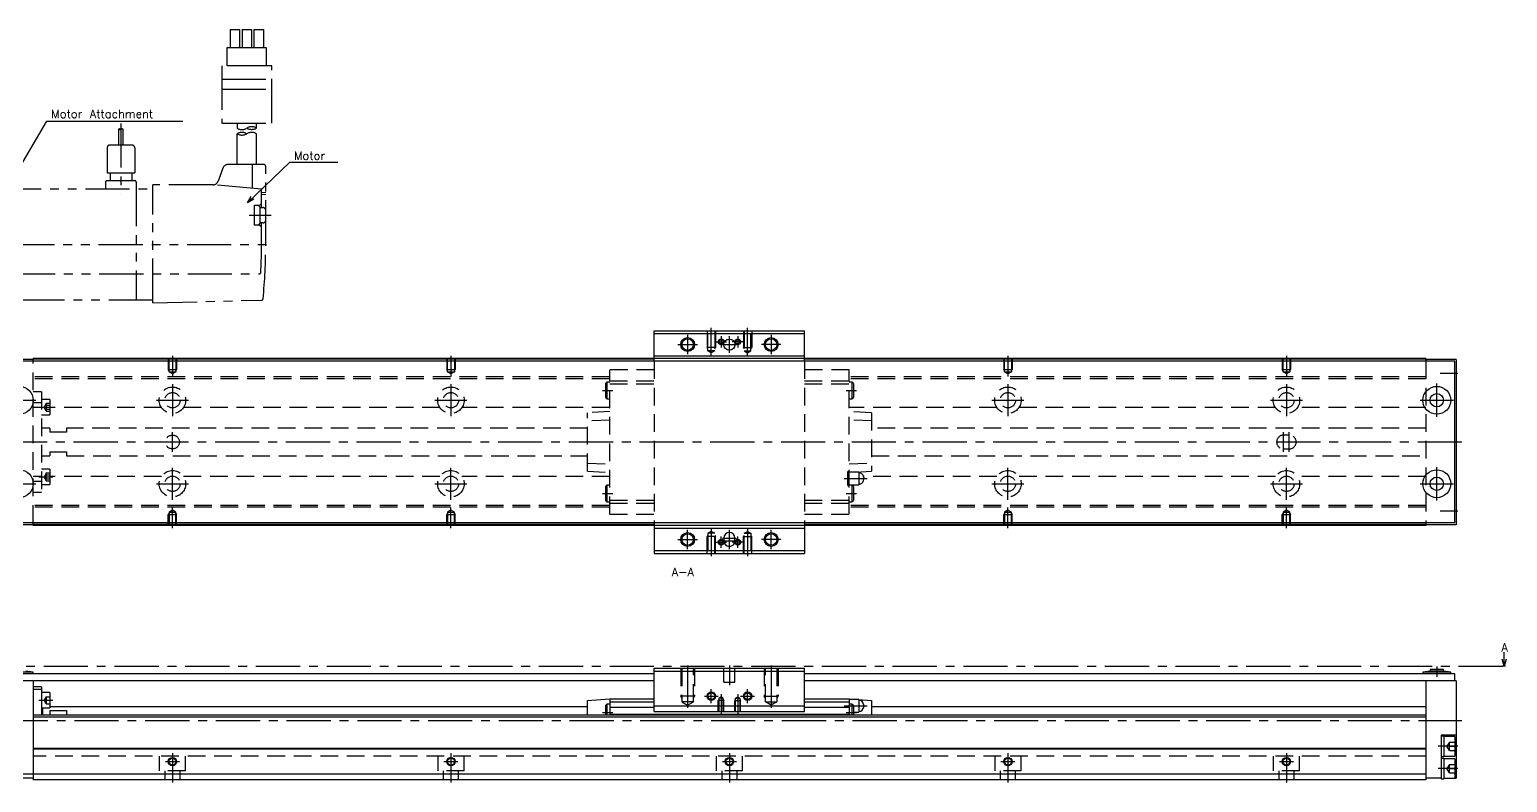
# Model space of a CAD drawing. Extents: x -2 to 824, y -8 to 279.
# Drawn here: x 293 to 824, y 9 to 279 of the extents above; entities that cross this region are included whole.
import ezdxf

# ---------------------------------------------------------------- set-up
doc = ezdxf.new("R2010")
doc.units = 0
doc.header["$LTSCALE"] = 0.5
for name, pattern in [('CENTER', [50.8, 31.75, -6.35, 6.35, -6.35]), ('DASHED', [19.05, 12.7, -6.35]), ('PHANTOM', [63.5, 31.75, -6.35, 6.35, -6.35, 6.35, -6.35])]:
    doc.linetypes.add(name, pattern=pattern)
for name, color, linetype in [('MSM_CENTER', 1, 'CENTER'), ('MSM_CONTINUOUS', 7, 'CONTINUOUS'), ('MSM_DASHED', 4, 'DASHED'), ('MSM_IMAGINARY', 6, 'PHANTOM'), ('MSM_NARROW', 5, 'CONTINUOUS'), ('MSM_PART_NUMBER', 7, 'CONTINUOUS')]:
    doc.layers.add(name, color=color, linetype=linetype)
doc.styles.get("Standard").update_dxf_attribs({"font": 'txt.shx', "height": 3, "bigfont": 'bigfont.shx'})

msp = doc.modelspace()

# ---------------------------------------------------------------- linework, layer by layer
at = {"layer": 'MSM_CENTER'}
for p, q in [((538.26, 162.39), (538.26, 172.3)), ((551.26, 162.39), (551.26, 172.3)), ((526.26, 166.3), (533.26, 166.3)), ((529.76, 169.8), (529.76, 162.8)), ((539.76, 167.3), (543.76, 167.3)), ((541.76, 169.3), (541.76, 165.3)), ((542.26, 166.3), (547.26, 166.3)), ((544.76, 163.3), (544.76, 169.3)), ((549.76, 167.3), (545.76, 167.3)), ((547.76, 169.3), (547.76, 165.3)), ((563.26, 166.3), (556.26, 166.3)), ((559.76, 169.8), (559.76, 162.8)), ((344.76, 162.3), (344.76, 154.79)), ((444.76, 162.3), (444.76, 154.79)), ((644.76, 162.3), (644.76, 154.79)), ((744.76, 162.3), (744.76, 154.79)), ((800.01, 156), (806.26, 156)), ((344.76, 152.05), (344.76, 140.55)), ((444.76, 152.05), (444.76, 140.55)), ((499.19, 149.8), (502.84, 149.8)), ((586.69, 149.8), (590.34, 149.8)), ((644.76, 152.05), (644.76, 140.55)), ((744.76, 152.05), (744.76, 140.55)), ((798.76, 140.3), (798.76, 152.3)), ((283.76, 146.3), (295.76, 146.3)), ((296.76, 143.85), (301.76, 143.85)), ((339.01, 146.3), (350.51, 146.3)), ((439.01, 146.3), (450.51, 146.3)), ((639.01, 146.3), (650.51, 146.3)), ((739.01, 146.3), (750.51, 146.3)), ((792.76, 146.3), (804.76, 146.3)), ((344.76, 127.8), (344.76, 134.8)), ((743.76, 127.8), (743.76, 134.8)), ((745.76, 127.8), (745.76, 134.8)), ((807.76, 131.3), (256.26, 131.3)), ((798.76, 110.3), (798.76, 122.3)), ((296.76, 118.74), (301.76, 118.74)), ((344.76, 110.55), (344.76, 122.05)), ((444.76, 110.55), (444.76, 122.05)), ((585.98, 118.2), (594.25, 118.2)), ((644.76, 110.55), (644.76, 122.05)), ((744.76, 110.55), (744.76, 122.05)), ((283.76, 116.3), (295.76, 116.3)), ((339.01, 116.3), (350.51, 116.3)), ((439.01, 116.3), (450.51, 116.3)), ((499.19, 112.8), (502.84, 112.8)), ((586.69, 112.8), (590.34, 112.8)), ((639.01, 116.3), (650.51, 116.3)), ((739.01, 116.3), (750.51, 116.3)), ((792.76, 116.3), (804.76, 116.3)), ((344.76, 100.3), (344.76, 107.81)), ((444.76, 100.3), (444.76, 107.81)), ((644.76, 100.3), (644.76, 107.81)), ((744.76, 100.3), (744.76, 107.81)), ((800.01, 106.6), (806.26, 106.6)), ((526.26, 96.3), (533.26, 96.3)), ((529.76, 92.8), (529.76, 99.8)), ((538.26, 100.21), (538.26, 90.3)), ((541.76, 93.3), (541.76, 97.3)), ((542.26, 96.8), (547.26, 96.8)), ((542.26, 95.8), (547.26, 95.8)), ((544.76, 92.8), (544.76, 99.8)), ((547.76, 93.3), (547.76, 97.3)), ((551.26, 100.21), (551.26, 90.3)), ((563.26, 96.3), (556.26, 96.3)), ((559.76, 92.8), (559.76, 99.8)), ((539.76, 95.3), (543.76, 95.3)), ((549.76, 95.3), (545.76, 95.3)), ((247.76, 50.8), (822.94, 50.8)), ((529.76, 51), (529.76, 35.81)), ((544.76, 51), (544.76, 44)), ((559.76, 51), (559.76, 35.81)), ((798.76, 50.6), (798.76, 47)), ((538.26, 37.5), (538.26, 42.5)), ((551.26, 37.5), (551.26, 42.5)), ((296.76, 38.55), (301.76, 38.55)), ((535.76, 40), (540.76, 40)), ((541.76, 40.76), (541.76, 33.5)), ((547.76, 40.76), (547.76, 33.5)), ((548.76, 40), (553.76, 40)), ((499.19, 34.1), (502.84, 34.1)), ((585.98, 36.5), (594.25, 36.5)), ((586.69, 34.1), (590.34, 34.1)), ((258.76, 31.3), (807.76, 31.3)), ((806.26, 22), (799.26, 22)), ((342.26, 16.5), (347.26, 16.5)), ((344.76, 19.5), (344.76, 9)), ((442.26, 16.5), (447.26, 16.5)), ((444.76, 19.5), (444.76, 9)), ((542.26, 16.5), (547.26, 16.5)), ((544.76, 19.5), (544.76, 9)), ((642.26, 16.5), (647.26, 16.5)), ((644.76, 19.5), (644.76, 9)), ((742.26, 16.5), (747.26, 16.5)), ((744.76, 19.5), (744.76, 9)), ((806.26, 14), (799.26, 14))]:
    msp.add_line(p, q, dxfattribs=at)
at = {"layer": 'MSM_CONTINUOUS'}
for p, q in [((517.76, 160.3), (517.76, 171.3)), ((517.76, 171.3), (571.76, 171.3)), ((517.76, 170.3), (571.76, 170.3)), ((571.76, 160.3), (571.76, 171.3)), ((294.76, 161), (279.76, 161)), ((805.26, 160.3), (283.26, 160.3)), ((294.76, 160.3), (294.76, 161.3)), ((794.76, 161.3), (294.76, 161.3)), ((517.76, 161.1), (294.76, 161.1)), ((517.76, 160.4), (294.76, 160.4)), ((517.76, 162.3), (571.76, 162.3)), ((794.76, 161.1), (571.76, 161.1)), ((794.76, 160.4), (571.76, 160.4)), ((794.76, 161.3), (794.76, 160.3)), ((805.76, 161), (794.76, 161)), ((805.26, 102.3), (805.26, 160.3)), ((805.76, 161), (805.76, 101.6)), ((294.76, 101.6), (279.76, 101.6)), ((805.26, 102.3), (283.26, 102.3)), ((294.76, 101.3), (294.76, 102.3)), ((517.76, 102.2), (294.76, 102.2)), ((517.76, 101.5), (294.76, 101.5)), ((794.76, 101.3), (294.76, 101.3)), ((517.76, 102.3), (517.76, 91.3)), ((571.76, 102.3), (571.76, 91.3)), ((794.76, 102.2), (571.76, 102.2)), ((794.76, 101.5), (571.76, 101.5)), ((794.76, 102.3), (794.76, 101.3)), ((805.76, 101.6), (794.76, 101.6)), ((517.76, 100.3), (571.76, 100.3)), ((542.76, 96.8), (542.76, 95.8)), ((546.76, 95.8), (546.76, 96.8)), ((517.76, 92.3), (571.76, 92.3)), ((517.76, 91.3), (571.76, 91.3)), ((822.94, 50.8), (822.27, 53.3)), ((822.94, 50.8), (822.94, 55.8)), ((823.61, 53.3), (822.94, 50.8)), ((517.76, 48), (283.26, 48)), ((294.76, 48.6), (284.76, 48.6)), ((294.76, 48.6), (292.16, 49)), ((294.76, 48), (294.76, 48.6)), ((517.76, 50), (571.76, 50)), ((517.76, 34.5), (517.76, 50)), ((517.76, 49), (571.76, 49)), ((571.76, 34.5), (571.76, 50)), ((805.26, 48), (571.76, 48)), ((796.36, 49), (793.76, 48.6)), ((793.76, 48.6), (793.76, 48)), ((803.76, 48.6), (793.76, 48.6)), ((796.36, 49.6), (796.36, 49)), ((801.16, 49.6), (796.36, 49.6)), ((801.16, 49), (796.36, 49)), ((801.16, 49), (801.16, 49.6)), ((803.76, 48.6), (801.16, 49)), ((803.76, 48), (803.76, 48.6)), ((805.26, 45.5), (805.26, 48)), ((823.44, 50.8), (822.44, 50.8)), ((517.76, 45.5), (282.76, 45.5)), ((294.76, 45.5), (294.76, 10)), ((297.76, 43.3), (294.76, 43.3)), ((297.76, 43.3), (297.76, 33.2)), ((805.76, 45.5), (571.76, 45.5)), ((794.76, 45.5), (794.76, 10)), ((805.76, 45.5), (805.76, 10.5)), ((297.76, 42.45), (294.76, 42.45)), ((300.76, 41.3), (297.76, 41.3)), ((300.76, 41.3), (300.76, 35.8)), ((493.76, 38.5), (501.76, 39)), ((493.76, 33.2), (493.76, 38.5)), ((501.76, 39), (517.76, 39)), ((501.76, 39), (501.76, 33.2)), ((501.76, 38), (517.76, 38)), ((571.76, 39), (587.76, 39)), ((571.76, 38), (587.76, 38)), ((587.76, 39), (595.76, 38.5)), ((587.76, 39), (587.76, 33.2)), ((591.21, 38.75), (587.76, 38.75)), ((591.21, 38.75), (591.21, 34.25)), ((595.76, 38.5), (595.76, 33.2)), ((794.76, 33.2), (294.76, 33.2)), ((794.76, 32.5), (294.76, 32.5)), ((297.76, 35.8), (300.76, 35.8)), ((298.26, 33.2), (298.26, 35.8)), ((300.76, 36.3), (493.76, 36.3)), ((300.76, 34.87), (306.76, 34.87)), ((300.76, 34.87), (300.76, 33.2)), ((306.76, 34.87), (306.76, 33.2)), ((500.76, 37.1), (500.26, 36.6)), ((500.26, 36.6), (500.26, 33.2)), ((501.76, 37.1), (500.76, 37.1)), ((500.76, 37.1), (500.76, 33.2)), ((501.76, 36), (517.76, 36)), ((501.76, 33.5), (587.76, 33.5)), ((517.76, 36.5), (571.76, 36.5)), ((517.76, 34.5), (571.76, 34.5)), ((571.76, 36), (587.76, 36)), ((588.76, 37.1), (587.76, 37.1)), ((589.26, 36.6), (588.76, 37.1)), ((588.76, 37.1), (588.76, 33.2)), ((589.26, 36.6), (589.26, 33.2)), ((589.26, 34.25), (591.21, 34.25)), ((592.96, 36.8), (592.96, 36.2)), ((595.76, 36.3), (794.76, 36.3)), ((805.76, 26), (800.26, 26)), ((800.26, 26), (800.26, 10.35)), ((801.26, 25.65), (800.26, 25.65)), ((801.26, 25.65), (801.26, 18.35)), ((805.26, 25.5), (801.26, 25.5)), ((805.26, 25.5), (805.26, 18.5)), ((794.76, 21.2), (294.76, 21.2)), ((794.76, 21), (294.76, 21)), ((800.26, 18.35), (801.26, 18.35)), ((801.26, 17.65), (800.26, 17.65)), ((801.26, 18.5), (805.26, 18.5)), ((801.26, 17.65), (801.26, 10.35)), ((805.26, 17.5), (801.26, 17.5)), ((805.26, 17.5), (805.26, 10.5)), ((794.76, 12), (285.26, 12)), ((294.76, 10.5), (285.26, 10.5)), ((794.76, 10), (294.76, 10)), ((800.26, 10.5), (794.76, 10.5)), ((800.26, 10.35), (801.26, 10.35)), ((801.26, 10.5), (805.76, 10.5))]:
    msp.add_line(p, q, dxfattribs=at)
for centre, radius in [((529.76, 166.3), 2.07), ((544.76, 166.3), 2), ((559.76, 166.3), 2.07), ((289.76, 146.3), 5), ((798.76, 146.3), 5), ((798.76, 146.3), 2.4), ((289.76, 116.3), 5), ((798.76, 116.3), 5), ((798.76, 116.3), 2.4), ((529.76, 96.3), 2.07), ((559.76, 96.3), 2.07), ((538.26, 40), 1.23), ((551.26, 40), 1.23), ((344.76, 16.5), 1.23), ((444.76, 16.5), 1.23), ((544.76, 16.5), 1.23), ((644.76, 16.5), 1.23), ((744.76, 16.5), 1.23)]:
    msp.add_circle(centre, radius, dxfattribs=at)
for centre, radius, start, end in [((544.76, 96.8), 2, 0, 180), ((544.76, 95.8), 2, 180, 0), ((591.21, 36.8), 1.75, 0, 90), ((591.21, 36.2), 1.75, 270, 0)]:
    msp.add_arc(centre, radius, start, end, dxfattribs=at)
at = {"layer": 'MSM_DASHED'}
for p, q in [((536.76, 171.3), (536.76, 165.3)), ((537.03, 164.1), (537.03, 171.3)), ((539.49, 171.3), (539.49, 164.1)), ((539.76, 171.3), (539.76, 165.3)), ((549.76, 171.3), (549.76, 165.3)), ((550.03, 171.3), (550.03, 164.1)), ((552.49, 164.1), (552.49, 171.3)), ((552.76, 171.3), (552.76, 165.3)), ((539.76, 165.3), (536.76, 165.3)), ((537.03, 164.83), (536.76, 165.3)), ((539.49, 164.83), (539.76, 165.3)), ((549.76, 165.3), (552.76, 165.3)), ((550.03, 164.83), (549.76, 165.3)), ((552.49, 164.83), (552.76, 165.3)), ((294.76, 102.3), (294.76, 160.3)), ((343.26, 161.3), (343.26, 157.3)), ((343.53, 156.5), (343.53, 161.3)), ((345.99, 161.3), (345.99, 156.5)), ((346.26, 161.3), (346.26, 157.3)), ((443.26, 161.3), (443.26, 157.3)), ((443.53, 156.5), (443.53, 161.3)), ((445.99, 161.3), (445.99, 156.5)), ((446.26, 161.3), (446.26, 157.3)), ((517.76, 160.3), (517.76, 102.3)), ((539.49, 164.1), (537.03, 164.1)), ((538.26, 163.39), (537.03, 164.1)), ((539.49, 164.1), (538.26, 163.39)), ((550.03, 164.1), (552.49, 164.1)), ((550.03, 164.1), (551.26, 163.39)), ((551.26, 163.39), (552.49, 164.1)), ((571.76, 160.3), (571.76, 102.3)), ((643.26, 161.3), (643.26, 157.3)), ((643.53, 156.5), (643.53, 161.3)), ((645.99, 161.3), (645.99, 156.5)), ((646.26, 161.3), (646.26, 157.3)), ((743.26, 161.3), (743.26, 157.3)), ((743.53, 156.5), (743.53, 161.3)), ((745.99, 161.3), (745.99, 156.5)), ((746.26, 161.3), (746.26, 157.3)), ((794.76, 160.3), (794.76, 102.3)), ((501.76, 154.75), (294.76, 154.75)), ((501.76, 154.05), (294.76, 154.05)), ((343.53, 156.83), (343.26, 157.3)), ((343.26, 157.3), (346.26, 157.3)), ((343.53, 156.5), (345.99, 156.5)), ((344.76, 155.79), (343.53, 156.5)), ((345.99, 156.5), (344.76, 155.79)), ((345.99, 156.83), (346.26, 157.3)), ((443.53, 156.83), (443.26, 157.3)), ((443.26, 157.3), (446.26, 157.3)), ((443.53, 156.5), (445.99, 156.5)), ((444.76, 155.79), (443.53, 156.5)), ((445.99, 156.5), (444.76, 155.79)), ((445.99, 156.83), (446.26, 157.3)), ((517.76, 157.2), (501.76, 157.2)), ((501.76, 105.4), (501.76, 157.2)), ((587.76, 157.2), (571.76, 157.2)), ((587.76, 105.4), (587.76, 157.2)), ((794.76, 154.75), (587.76, 154.75)), ((794.76, 154.05), (587.76, 154.05)), ((643.53, 156.83), (643.26, 157.3)), ((643.26, 157.3), (646.26, 157.3)), ((643.53, 156.5), (645.99, 156.5)), ((644.76, 155.79), (643.53, 156.5)), ((645.99, 156.5), (644.76, 155.79)), ((645.99, 156.83), (646.26, 157.3)), ((743.53, 156.83), (743.26, 157.3)), ((743.26, 157.3), (746.26, 157.3)), ((743.53, 156.5), (745.99, 156.5)), ((744.76, 155.79), (743.53, 156.5)), ((745.99, 156.5), (744.76, 155.79)), ((745.99, 156.83), (746.26, 157.3)), ((297.76, 149.3), (294.76, 149.3)), ((297.76, 149.3), (297.76, 113.3)), ((500.76, 152.8), (500.26, 152.3)), ((500.26, 152.3), (500.26, 147.3)), ((500.76, 152.8), (500.76, 146.8)), ((501.76, 152.8), (500.76, 152.8)), ((501.76, 153.25), (517.76, 153.25)), ((501.76, 152.25), (517.76, 152.25)), ((571.76, 153.25), (587.76, 153.25)), ((571.76, 152.25), (587.76, 152.25)), ((588.76, 152.8), (587.76, 152.8)), ((589.26, 152.3), (588.76, 152.8)), ((588.76, 152.8), (588.76, 146.8)), ((589.26, 152.3), (589.26, 147.3)), ((297.76, 145.43), (294.76, 145.43)), ((297.76, 143.68), (294.76, 143.68)), ((300.76, 146.6), (297.76, 146.6)), ((299.46, 145.1), (298.74, 143.85)), ((299.46, 142.6), (298.74, 143.85)), ((299.46, 145.3), (300.76, 145.3)), ((299.46, 145.3), (299.46, 142.41)), ((299.46, 144.58), (300.76, 144.58)), ((300.76, 146.6), (300.76, 141.1)), ((340.81, 143.66), (300.76, 143.66)), ((440.81, 143.66), (348.71, 143.66)), ((501.76, 143.66), (448.71, 143.66)), ((500.26, 147.3), (500.76, 146.8)), ((500.76, 146.8), (501.76, 146.8)), ((587.76, 146.8), (588.76, 146.8)), ((640.81, 143.66), (587.76, 143.66)), ((588.76, 146.8), (589.26, 147.3)), ((740.81, 143.66), (648.71, 143.66)), ((794.76, 143.66), (748.71, 143.66)), ((297.76, 141.1), (300.76, 141.1)), ((299.46, 143.13), (300.76, 143.13)), ((299.46, 142.41), (300.76, 142.41)), ((501.76, 142.3), (493.76, 141.77)), ((493.76, 120.83), (493.76, 141.77)), ((501.76, 139.16), (493.76, 138.9)), ((595.76, 141.77), (587.76, 142.3)), ((595.76, 138.9), (587.76, 139.16)), ((595.76, 141.77), (595.76, 120.83)), ((300.76, 136.3), (297.76, 136.3)), ((300.76, 136.3), (300.76, 134.8)), ((306.76, 134.8), (300.76, 134.8)), ((306.76, 136.3), (306.76, 134.8)), ((493.76, 136.3), (306.76, 136.3)), ((794.76, 136.3), (595.76, 136.3)), ((745.76, 133.8), (743.76, 133.8)), ((300.76, 127.8), (306.76, 127.8)), ((300.76, 127.8), (300.76, 126.3)), ((306.76, 127.8), (306.76, 126.3)), ((743.76, 128.8), (745.76, 128.8)), ((297.76, 126.3), (300.76, 126.3)), ((306.76, 126.3), (493.76, 126.3)), ((493.76, 123.7), (501.76, 123.44)), ((587.76, 123.44), (595.76, 123.7)), ((595.76, 126.3), (794.76, 126.3)), ((297.76, 118.92), (294.76, 118.92)), ((297.76, 117.17), (294.76, 117.17)), ((300.76, 121.49), (297.76, 121.49)), ((299.46, 119.99), (298.74, 118.74)), ((299.46, 117.49), (298.74, 118.74)), ((299.46, 120.19), (300.76, 120.19)), ((299.46, 117.3), (299.46, 120.19)), ((299.46, 119.47), (300.76, 119.47)), ((299.46, 118.02), (300.76, 118.02)), ((299.46, 117.3), (300.76, 117.3)), ((300.76, 121.49), (300.76, 115.99)), ((340.81, 118.94), (300.76, 118.94)), ((440.81, 118.94), (348.71, 118.94)), ((501.76, 118.94), (448.71, 118.94)), ((493.76, 120.83), (501.76, 120.3)), ((587.26, 120.7), (587.76, 120.7)), ((587.26, 115.7), (587.26, 120.7)), ((587.76, 119.7), (587.26, 119.7)), ((591.21, 120.45), (587.76, 120.45)), ((590.02, 120.45), (595.76, 120.83)), ((591.21, 120.45), (591.21, 115.95)), ((640.81, 118.94), (592.9, 118.94)), ((592.96, 118.5), (592.96, 117.9)), ((740.81, 118.94), (648.71, 118.94)), ((794.76, 118.94), (748.71, 118.94)), ((294.76, 113.3), (297.76, 113.3)), ((297.76, 115.99), (300.76, 115.99)), ((500.76, 115.8), (500.26, 115.3)), ((500.26, 115.3), (500.26, 110.3)), ((500.76, 115.8), (500.76, 109.8)), ((501.76, 115.8), (500.76, 115.8)), ((587.26, 116.7), (587.76, 116.7)), ((587.26, 115.7), (587.76, 115.7)), ((587.76, 115.95), (591.21, 115.95)), ((588.76, 115.8), (587.76, 115.8)), ((589.26, 115.3), (588.76, 115.8)), ((588.76, 115.8), (588.76, 109.8)), ((589.26, 115.3), (589.26, 110.3)), ((501.76, 108.55), (294.76, 108.55)), ((501.76, 107.85), (294.76, 107.85)), ((344.76, 106.81), (343.53, 106.1)), ((345.99, 106.1), (344.76, 106.81)), ((444.76, 106.81), (443.53, 106.1)), ((445.99, 106.1), (444.76, 106.81)), ((500.26, 110.3), (500.76, 109.8)), ((500.76, 109.8), (501.76, 109.8)), ((501.76, 110.35), (517.76, 110.35)), ((501.76, 109.35), (517.76, 109.35)), ((571.76, 110.35), (587.76, 110.35)), ((571.76, 109.35), (587.76, 109.35)), ((587.76, 109.8), (588.76, 109.8)), ((794.76, 108.55), (587.76, 108.55)), ((794.76, 107.85), (587.76, 107.85)), ((588.76, 109.8), (589.26, 110.3)), ((644.76, 106.81), (643.53, 106.1)), ((645.99, 106.1), (644.76, 106.81)), ((744.76, 106.81), (743.53, 106.1)), ((745.99, 106.1), (744.76, 106.81)), ((343.53, 105.77), (343.26, 105.3)), ((343.26, 101.3), (343.26, 105.3)), ((343.26, 105.3), (346.26, 105.3)), ((343.53, 106.1), (343.53, 101.3)), ((343.53, 106.1), (345.99, 106.1)), ((345.99, 101.3), (345.99, 106.1)), ((345.99, 105.77), (346.26, 105.3)), ((346.26, 101.3), (346.26, 105.3)), ((443.53, 105.77), (443.26, 105.3)), ((443.26, 101.3), (443.26, 105.3)), ((443.26, 105.3), (446.26, 105.3)), ((443.53, 106.1), (443.53, 101.3)), ((443.53, 106.1), (445.99, 106.1)), ((445.99, 101.3), (445.99, 106.1)), ((445.99, 105.77), (446.26, 105.3)), ((446.26, 101.3), (446.26, 105.3)), ((501.76, 105.4), (517.76, 105.4)), ((571.76, 105.4), (587.76, 105.4)), ((643.53, 105.77), (643.26, 105.3)), ((643.26, 101.3), (643.26, 105.3)), ((643.26, 105.3), (646.26, 105.3)), ((643.53, 106.1), (643.53, 101.3)), ((643.53, 106.1), (645.99, 106.1)), ((645.99, 101.3), (645.99, 106.1)), ((645.99, 105.77), (646.26, 105.3)), ((646.26, 101.3), (646.26, 105.3)), ((743.53, 105.77), (743.26, 105.3)), ((743.26, 101.3), (743.26, 105.3)), ((743.26, 105.3), (746.26, 105.3)), ((743.53, 106.1), (743.53, 101.3)), ((743.53, 106.1), (745.99, 106.1)), ((745.99, 101.3), (745.99, 106.1)), ((745.99, 105.77), (746.26, 105.3)), ((746.26, 101.3), (746.26, 105.3)), ((537.03, 97.77), (536.76, 97.3)), ((539.76, 97.3), (536.76, 97.3)), ((536.76, 91.3), (536.76, 97.3)), ((538.26, 99.21), (537.03, 98.5)), ((537.03, 98.5), (537.03, 91.3)), ((539.49, 98.5), (537.03, 98.5)), ((539.49, 98.5), (538.26, 99.21)), ((539.49, 91.3), (539.49, 98.5)), ((539.49, 97.77), (539.76, 97.3)), ((539.76, 91.3), (539.76, 97.3)), ((550.03, 97.77), (549.76, 97.3)), ((549.76, 91.3), (549.76, 97.3)), ((549.76, 97.3), (552.76, 97.3)), ((550.03, 98.5), (551.26, 99.21)), ((550.03, 91.3), (550.03, 98.5)), ((550.03, 98.5), (552.49, 98.5)), ((551.26, 99.21), (552.49, 98.5)), ((552.49, 98.5), (552.49, 91.3)), ((552.49, 97.77), (552.76, 97.3)), ((552.76, 91.3), (552.76, 97.3)), ((527.26, 50), (527.26, 40)), ((527.69, 50), (527.69, 38)), ((531.83, 38), (531.83, 50)), ((532.26, 50), (532.26, 40)), ((542.76, 45), (542.76, 50)), ((546.76, 45), (546.76, 50)), ((557.26, 50), (557.26, 40)), ((557.69, 38), (557.69, 50)), ((561.83, 50), (561.83, 38)), ((562.26, 50), (562.26, 40)), ((542.76, 45), (546.76, 45)), ((299.46, 39.8), (298.74, 38.55)), ((299.46, 37.3), (298.74, 38.55)), ((299.46, 39.8), (300.76, 39.8)), ((299.46, 39.8), (299.46, 37.3)), ((299.46, 38.55), (300.76, 38.55)), ((299.46, 37.3), (300.76, 37.3)), ((532.26, 40), (527.26, 40)), ((527.69, 39.25), (527.26, 40)), ((531.83, 38), (527.69, 38)), ((527.69, 38), (529.76, 36.81)), ((529.76, 36.81), (531.83, 38)), ((531.83, 39.25), (532.26, 40)), ((540.98, 38.87), (540.76, 38.5)), ((542.76, 38.5), (540.76, 38.5)), ((540.76, 34.5), (540.76, 38.5)), ((541.76, 39.76), (540.98, 39.31)), ((542.54, 39.31), (540.98, 39.31)), ((540.98, 39.31), (540.98, 34.5)), ((542.54, 39.31), (541.76, 39.76)), ((542.54, 34.5), (542.54, 39.31)), ((542.54, 38.87), (542.76, 38.5)), ((542.76, 34.5), (542.76, 38.5)), ((546.98, 38.87), (546.76, 38.5)), ((546.76, 34.5), (546.76, 38.5)), ((546.76, 38.5), (548.76, 38.5)), ((546.98, 39.31), (547.76, 39.76)), ((546.98, 39.31), (548.54, 39.31)), ((546.98, 34.5), (546.98, 39.31)), ((547.76, 39.76), (548.54, 39.31)), ((548.54, 39.31), (548.54, 34.5)), ((548.54, 38.87), (548.76, 38.5)), ((548.76, 34.5), (548.76, 38.5)), ((557.26, 40), (562.26, 40)), ((557.69, 39.25), (557.26, 40)), ((557.69, 38), (561.83, 38)), ((559.76, 36.81), (557.69, 38)), ((561.83, 38), (559.76, 36.81)), ((561.83, 39.25), (562.26, 40)), ((803.26, 23.5), (802.4, 22)), ((803.26, 20.5), (802.4, 22)), ((803.26, 20.5), (803.26, 23.5)), ((803.26, 23.5), (805.26, 23.5)), ((803.26, 22), (805.26, 22)), ((794.76, 18.5), (294.76, 18.5)), ((340.01, 18.5), (340.01, 13.2)), ((349.51, 13.2), (349.51, 18.5)), ((440.01, 18.5), (440.01, 13.2)), ((449.51, 13.2), (449.51, 18.5)), ((540.01, 18.5), (540.01, 13.2)), ((549.51, 13.2), (549.51, 18.5)), ((640.01, 18.5), (640.01, 13.2)), ((649.51, 13.2), (649.51, 18.5)), ((740.01, 18.5), (740.01, 13.2)), ((749.51, 13.2), (749.51, 18.5)), ((803.26, 20.5), (805.26, 20.5)), ((349.51, 13.2), (340.01, 13.2)), ((342.01, 13.2), (342.01, 10)), ((347.51, 10), (347.51, 13.2)), ((449.51, 13.2), (440.01, 13.2)), ((442.01, 13.2), (442.01, 10)), ((447.51, 10), (447.51, 13.2)), ((549.51, 13.2), (540.01, 13.2)), ((542.01, 13.2), (542.01, 10)), ((547.51, 10), (547.51, 13.2)), ((649.51, 13.2), (640.01, 13.2)), ((642.01, 13.2), (642.01, 10)), ((647.51, 10), (647.51, 13.2)), ((749.51, 13.2), (740.01, 13.2)), ((742.01, 13.2), (742.01, 10)), ((747.51, 10), (747.51, 13.2)), ((803.26, 15.5), (802.4, 14)), ((803.26, 12.5), (802.4, 14)), ((803.26, 12.5), (803.26, 15.5)), ((803.26, 15.5), (805.26, 15.5)), ((803.26, 14), (805.26, 14)), ((803.26, 12.5), (805.26, 12.5))]:
    msp.add_line(p, q, dxfattribs=at)
for centre, radius in [((541.76, 167.3), 1), ((541.76, 167.3), 0.784), ((547.76, 167.3), 1), ((547.76, 167.3), 0.784), ((344.76, 146.3), 4.75), ((344.76, 146.3), 2.75), ((444.76, 146.3), 4.75), ((444.76, 146.3), 2.75), ((644.76, 146.3), 4.75), ((644.76, 146.3), 2.75), ((744.76, 146.3), 4.75), ((744.76, 146.3), 2.75), ((344.76, 131.3), 2.5), ((344.76, 116.3), 4.75), ((344.76, 116.3), 2.75), ((444.76, 116.3), 4.75), ((444.76, 116.3), 2.75), ((644.76, 116.3), 4.75), ((644.76, 116.3), 2.75), ((744.76, 116.3), 4.75), ((744.76, 116.3), 2.75), ((541.76, 95.3), 1), ((541.76, 95.3), 0.784), ((547.76, 95.3), 1), ((547.76, 95.3), 0.784)]:
    msp.add_circle(centre, radius, dxfattribs=at)
for centre, radius, start, end in [((743.76, 131.3), 2.5, 90, 270), ((745.76, 131.3), 2.5, 270, 90), ((591.21, 118.5), 1.75, 0, 90), ((591.21, 117.9), 1.75, 270, 0)]:
    msp.add_arc(centre, radius, start, end, dxfattribs=at)
at = {"layer": 'MSM_IMAGINARY'}
for p, q in [((365.46, 279.48), (368.86, 279.48)), ((365.46, 279.48), (365.46, 272.98)), ((368.86, 279.48), (368.86, 272.98)), ((369.76, 279.48), (373.16, 279.48)), ((369.76, 279.48), (369.76, 272.98)), ((373.16, 279.48), (373.16, 272.98)), ((374.06, 272.98), (374.06, 279.48)), ((374.06, 279.48), (377.46, 279.48)), ((377.46, 279.48), (377.46, 272.98)), ((364.46, 272.98), (378.46, 272.98)), ((364.46, 266.48), (364.46, 272.98)), ((378.46, 272.98), (378.46, 266.48)), ((362.46, 266.48), (362.46, 245.86)), ((380.46, 266.48), (362.46, 266.48)), ((380.46, 245.86), (380.46, 266.48)), ((362.46, 261.63), (380.46, 261.63)), ((362.46, 258.03), (380.46, 258.03)), ((326.26, 245.75), (326.26, 220.3)), ((362.46, 245.86), (380.46, 245.86)), ((367.96, 245.86), (367.96, 244.07)), ((374.96, 244.07), (374.96, 245.86)), ((325.41, 243.64), (325.41, 238)), ((327.11, 238), (327.11, 243.64)), ((367.96, 231), (367.96, 242.04)), ((374.96, 231), (374.96, 242.04)), ((321.31, 237), (321.31, 228)), ((322.31, 238), (330.21, 238)), ((331.21, 237), (331.21, 228)), ((362.88, 229.68), (361.18, 225.02)), ((377.46, 231), (364.76, 231)), ((373.46, 222.46), (373.46, 231)), ((378.26, 202.3), (378.26, 230.2)), ((320.76, 224.7), (320.76, 222.3)), ((321.26, 225.2), (331.26, 225.2)), ((321.31, 228), (331.21, 228)), ((322.36, 228), (322.36, 225.2)), ((330.16, 228), (330.16, 225.2)), ((331.76, 224.7), (331.76, 182.3)), ((337.76, 181.3), (337.76, 223.7)), ((359.3, 223.7), (337.76, 223.7)), ((376.76, 222.17), (359.3, 223.7)), ((281.76, 222.3), (337.76, 222.3)), ((376.76, 215.53), (376.76, 222.17)), ((378.26, 220.76), (376.76, 220.89)), ((378.26, 220.06), (376.76, 220.19)), ((372.26, 212.78), (380.26, 212.78)), ((374.26, 216.38), (375.76, 216.38)), ((374.26, 209.18), (374.26, 216.38)), ((375.26, 216.28), (374.26, 216.28)), ((376.23, 215.53), (377.26, 215.53)), ((376.26, 210.28), (376.26, 215.28)), ((374.26, 209.28), (375.26, 209.28)), ((375.76, 209.18), (374.26, 209.18)), ((377.26, 210.03), (376.26, 210.03)), ((376.76, 202.3), (376.76, 210.03)), ((254.76, 202.3), (380.26, 202.3)), ((286.76, 191.73), (376, 191.73)), ((337.76, 182.3), (281.76, 182.3)), ((337.76, 181.3), (376.82, 182.29))]:
    msp.add_line(p, q, dxfattribs=at)
for centre, radius, start, end in [((373.21, 241.04), 3.5, 60.0014, 120.0014), ((325.84, 242.9), 0.85, 60.0009, 119.999), ((325.84, 244.37), 0.85, 240.001, 299.999), ((326.69, 242.9), 0.85, 59.9987, 119.999), ((369.71, 239.01), 3.5, 60.0014, 120.1319), ((369.71, 245.07), 3.5, 239.871, 300), ((369.71, 246.51), 3, 234.3132, 305.6839), ((373.21, 247.1), 3.5, 240.0015, 300.0015), ((373.21, 239.01), 3.5, 60.0637, 120), ((322.31, 237), 1, 90, 180), ((330.21, 237), 1, 360, 90), ((364.76, 229), 2, 90, 160), ((377.46, 230.2), 0.8, 360, 90), ((321.26, 224.7), 0.5, 90, 180), ((331.26, 224.7), 0.5, 360, 90), ((359.3, 225.7), 2, 270, 340), ((375.26, 215.28), 1, 360, 90), ((375.76, 217.38), 1, 270, 0), ((377.26, 214.53), 1, 360, 90), ((375.26, 210.28), 1, 270, 360), ((375.76, 208.18), 1, 1.7094, 90), ((377.26, 211.03), 1, 270, 360), ((178.26, 202.3), 198.5, 357.0836, 0), ((178.26, 202.3), 200, 354.3874, 0), ((376, 192.23), 0.5, 270, 357.0836), ((376.8, 182.79), 0.5, 271.4503, 354.3874)]:
    msp.add_arc(centre, radius, start, end, dxfattribs=at)
at = {"layer": 'MSM_NARROW'}
for centre, radius in [((529.76, 166.3), 2.5), ((559.76, 166.3), 2.5), ((529.76, 96.3), 2.5), ((559.76, 96.3), 2.5), ((538.26, 40), 1.5), ((551.26, 40), 1.5), ((344.76, 16.5), 1.5), ((444.76, 16.5), 1.5), ((544.76, 16.5), 1.5), ((644.76, 16.5), 1.5), ((744.76, 16.5), 1.5)]:
    msp.add_circle(centre, radius, dxfattribs=at)
at = {"layer": 'MSM_PART_NUMBER'}
for p, q in [((280.7, 214.29), (299.66, 246.54)), ((299.66, 246.54), (348.5, 246.54)), ((371.72, 217.28), (386.86, 231.83)), ((386.86, 231.83), (404.17, 231.83)), ((371.72, 217.28), (373.06, 219.49)), ((373.99, 218.52), (371.72, 217.28))]:
    msp.add_line(p, q, dxfattribs=at)

# ---------------------------------------------------------------- texts
for s, p in [('Motor Attachment', (301.22, 247.69)), ('Motor', (388.38, 232.69)), ('A-A', (524.03, 83.1)), ('A', (821.93, 56.05))]:
    msp.add_text(s, height=3, dxfattribs=at).set_placement(p)

doc.saveas('drawing.dxf')
